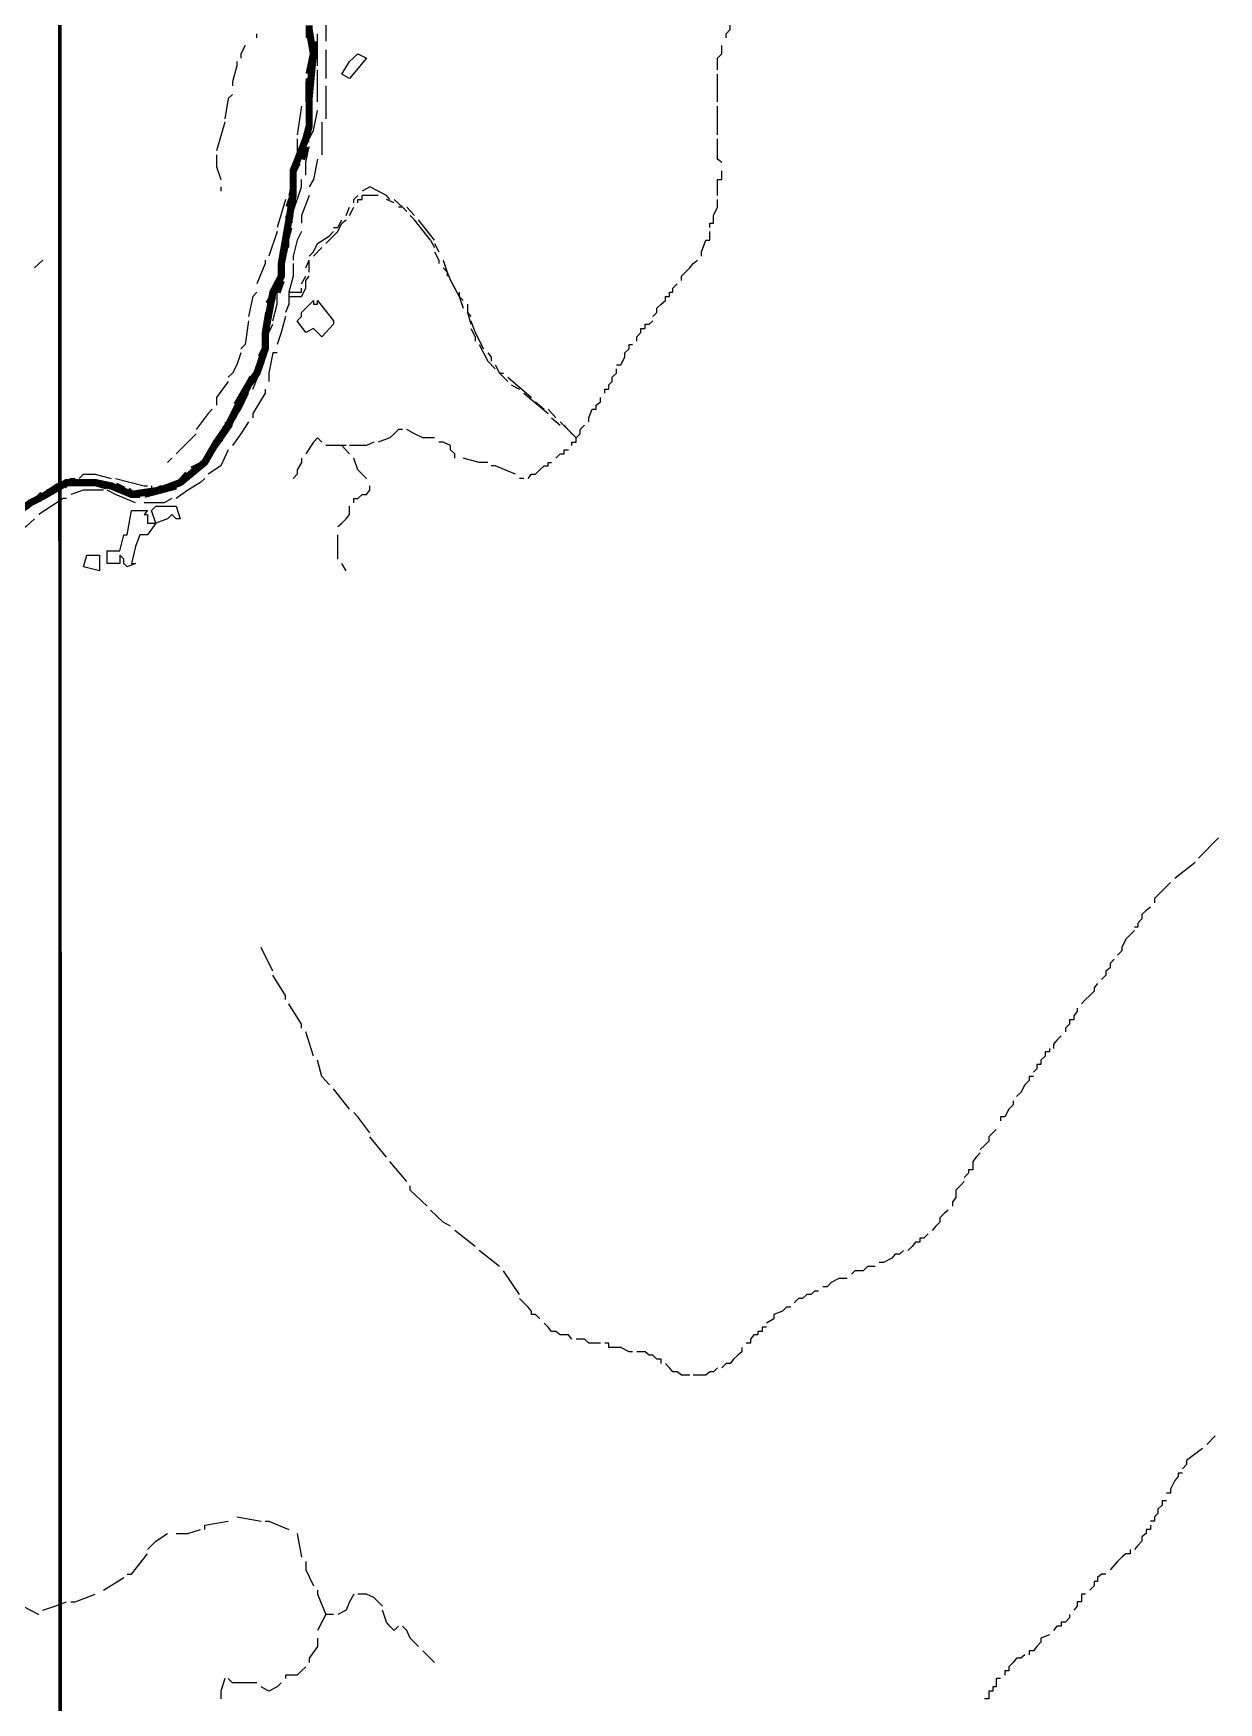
# Model space of a CAD drawing. Header units: millimetres. Extents: x -3588 to 75209, y -3737 to 38254.
# Drawn here: x 28338 to 28736, y 6088 to 6648 of the extents above; entities that cross this region are included whole.
import ezdxf

# ---------------------------------------------------------------- set-up
doc = ezdxf.new("R2010")
doc.units = ezdxf.units.MM
doc.layers.add('P', color=253, linetype='Continuous')

msp = doc.modelspace()

# ---------------------------------------------------------------- linework, layer by layer
at = {"layer": 'P'}
for points, const_width in [([(28348.83, -458.979), (28346.929, 8539.645)], 1.2), ([(28430.882, 6649.165), (28432.307, 6640.971), (28430.882, 6626.008), (28430.882, 6616.694), (28429.762, 6612.453), (28425.521, 6601.73), (28425.521, 6593.552), (28424.113, 6585.358), (28421.568, 6570.683), (28421.568, 6566.442), (28418.751, 6561.081), (28416.207, 6547.542), (28416.207, 6542.164), (28413.39, 6533.987), (28410.558, 6530.034), (28403.788, 6516.479), (28399.835, 6510.829), (28395.882, 6504.06), (28387.704, 6497.29), (28380.919, 6494.745), (28371.332, 6493.337), (28364.547, 6496.154), (28359.186, 6497.29), (28349.583, 6497.29), (28342.814, 6493.337), (28340.269, 6491.929), (28337.453, 6490.504), (28336.044, 6489.384)], 2.417), ([(28430.882, 6649.165), (28432.307, 6640.971), (28430.882, 6626.008), (28430.882, 6616.694), (28429.762, 6612.453), (28425.521, 6601.73), (28425.521, 6593.552), (28424.113, 6585.358), (28421.568, 6570.683), (28421.568, 6566.442), (28418.751, 6561.081), (28416.207, 6547.542), (28416.207, 6542.164), (28413.39, 6533.987), (28410.558, 6530.034), (28403.788, 6516.479), (28399.835, 6510.829), (28395.882, 6504.06), (28387.704, 6497.29), (28380.919, 6494.745), (28371.332, 6493.337), (28364.547, 6496.154), (28359.186, 6497.29), (28349.583, 6497.29), (28342.814, 6493.337), (28340.269, 6491.929), (28337.453, 6490.504)], 1.2), ([(28430.882, 6650.574), (28430.882, 6649.165), (28430.882, 6646.333)], 2.417), ([(28432.307, 6645.212), (28432.307, 6640.971), (28430.882, 6634.202)], 2.417), ([(28430.882, 6632.777), (28430.882, 6628.841)], 2.417), ([(28430.882, 6627.416), (28430.882, 6626.008), (28430.882, 6623.463)], 2.417), ([(28430.882, 6622.055), (28430.882, 6616.694), (28429.762, 6612.453), (28429.762, 6611.333)], 2.417), ([(28429.762, 6609.924), (28428.354, 6605.683)], 2.417), ([(28426.929, 6604.563), (28425.521, 6601.73)], 2.417), ([(28425.521, 6600.322), (28425.521, 6593.552), (28424.113, 6589.599)], 2.417), ([(28424.113, 6586.767), (28424.113, 6585.358), (28424.113, 6584.238)], 2.417), ([(28424.113, 6582.814), (28422.976, 6578.589)], 2.417), ([(28422.976, 6577.453), (28421.568, 6570.683), (28421.568, 6566.442)], 2.417), ([(28421.568, 6565.034), (28420.16, 6561.081)], 2.417), ([(28418.751, 6559.673), (28417.343, 6557.128)], 2.417), ([(28417.343, 6554.311), (28416.207, 6547.542), (28416.207, 6544.709)], 2.417), ([(28416.207, 6543.589), (28416.207, 6542.164), (28414.799, 6539.348)], 2.417), ([(28414.799, 6537.939), (28413.39, 6533.987)], 2.417), ([(28411.982, 6532.578), (28410.558, 6530.034), (28406.605, 6523.264)], 2.417), ([(28403.788, 6517.615), (28403.788, 6516.479), (28402.652, 6515.07)], 2.417), ([(28406.605, 6521.84), (28405.196, 6519.023)], 2.417), ([(28401.243, 6512.254), (28399.835, 6510.829), (28395.882, 6504.06)], 2.417), ([(28394.474, 6502.939), (28391.657, 6501.515)], 2.417), ([(28347.055, 6496.154), (28342.814, 6493.337)], 2.417), ([(28351.008, 6497.29), (28349.583, 6497.29), (28348.463, 6496.154)], 2.417), ([(28363.139, 6496.154), (28359.186, 6497.29), (28353.824, 6497.29)], 2.417), ([(28368.788, 6494.745), (28365.955, 6496.154)], 2.417), ([(28374.149, 6493.337), (28371.332, 6493.337), (28369.908, 6494.745)], 2.417), ([(28386.28, 6496.154), (28380.919, 6494.745), (28375.557, 6493.337)], 2.417), ([(28390.233, 6500.107), (28387.704, 6497.29)], 2.417), ([(28341.678, 6493.337), (28340.269, 6491.929), (28337.453, 6490.504), (28336.044, 6489.384), (28333.5, 6487.976)], 2.417)]:
    msp.add_lwpolyline(points, dxfattribs=dict(at, const_width=const_width))
for points in [[(28436.532, 6654.527), (28436.532, 6650.574), (28436.532, 6645.212)], [(28570.627, 6647.741), (28572.035, 6649.165), (28572.035, 6650.574), (28572.035, 6651.982), (28573.155, 6653.102)], [(28413.39, 6646.333), (28413.39, 6647.741)], [(28433.715, 6637.018), (28433.715, 6643.788), (28433.715, 6647.741)], [(28570.627, 6646.333), (28570.627, 6647.741)], [(28409.437, 6643.788), (28408.029, 6640.971), (28408.029, 6639.563)], [(28436.532, 6642.38), (28436.532, 6640.971), (28436.532, 6632.777)], [(28567.794, 6635.61), (28567.794, 6637.018), (28567.794, 6638.427), (28567.794, 6639.563), (28569.202, 6640.971), (28569.202, 6642.38), (28569.202, 6643.788)], [(28406.605, 6638.427), (28406.605, 6637.018), (28405.196, 6631.657), (28405.196, 6630.249)], [(28444.437, 6638.427), (28447.254, 6640.971), (28450.087, 6639.563), (28444.437, 6632.777), (28441.893, 6634.202), (28444.437, 6638.427)], [(28429.762, 6631.657), (28429.762, 6624.888)], [(28433.715, 6624.888), (28433.715, 6630.249), (28433.715, 6635.61)], [(28436.532, 6630.249), (28436.532, 6626.008), (28436.532, 6619.238)], [(28567.794, 6624.888), (28567.794, 6627.416), (28567.794, 6628.841), (28567.794, 6630.249), (28567.794, 6631.657), (28567.794, 6632.777), (28567.794, 6634.202)], [(28405.196, 6627.416), (28403.788, 6626.008), (28402.652, 6619.238)], [(28428.354, 6623.463), (28426.929, 6613.877)], [(28430.882, 6612.453), (28432.307, 6615.285), (28433.715, 6622.055)], [(28567.794, 6616.694), (28567.794, 6618.102), (28567.794, 6619.238), (28567.794, 6620.647), (28567.794, 6622.055), (28567.794, 6623.463)], [(28402.652, 6618.102), (28399.835, 6608.516)], [(28435.123, 6618.102), (28435.123, 6608.516), (28435.123, 6607.092)], [(28567.794, 6613.877), (28567.794, 6615.285), (28567.794, 6616.694)], [(28426.929, 6612.453), (28426.929, 6607.092), (28425.521, 6603.139)], [(28429.762, 6600.322), (28429.762, 6604.563), (28430.882, 6609.924)], [(28569.202, 6604.563), (28567.794, 6605.683), (28567.794, 6607.092), (28567.794, 6608.516), (28567.794, 6609.924), (28567.794, 6612.453)], [(28399.835, 6607.092), (28399.835, 6603.139), (28401.243, 6598.914)], [(28433.715, 6605.683), (28432.307, 6598.914), (28430.882, 6596.369)], [(28425.521, 6601.73), (28425.521, 6600.322), (28424.113, 6593.552)], [(28425.521, 6588.191), (28428.354, 6596.369), (28428.354, 6598.914)], [(28567.794, 6593.552), (28567.794, 6594.961), (28567.794, 6596.369), (28567.794, 6597.777), (28567.794, 6598.914), (28569.202, 6598.914), (28569.202, 6600.322), (28569.202, 6601.73)], [(28401.243, 6596.369), (28401.243, 6594.961)], [(28422.976, 6592.128), (28420.16, 6582.814)], [(28430.882, 6593.552), (28428.354, 6586.767), (28428.354, 6584.238)], [(28445.846, 6591.008), (28445.846, 6592.128), (28447.254, 6593.552)], [(28447.254, 6591.008), (28447.254, 6592.128), (28448.678, 6592.128), (28448.678, 6593.552)], [(28457.993, 6592.128), (28456.856, 6593.552), (28454.04, 6594.961), (28451.207, 6596.369), (28448.678, 6594.961)], [(28454.04, 6593.552), (28452.631, 6593.552), (28451.207, 6593.552), (28450.087, 6593.552), (28448.678, 6593.552)], [(28459.401, 6591.008), (28456.856, 6592.128)], [(28462.218, 6589.599), (28459.401, 6592.128)], [(28565.249, 6582.814), (28565.249, 6584.238), (28566.386, 6584.238), (28566.386, 6585.358), (28566.386, 6586.767), (28567.794, 6589.599), (28567.794, 6591.008), (28567.794, 6592.128)], [(28424.113, 6576.044), (28424.113, 6579.997), (28425.521, 6586.767)], [(28436.532, 6577.453), (28440.484, 6581.406), (28441.893, 6584.238), (28443.301, 6585.358)], [(28439.076, 6582.814), (28440.484, 6582.814), (28441.893, 6585.358)], [(28443.301, 6586.767), (28444.437, 6589.599)], [(28444.437, 6586.767), (28445.846, 6589.599)], [(28463.626, 6588.191), (28462.218, 6589.599), (28460.809, 6589.599)], [(28466.17, 6586.767), (28463.626, 6589.599)], [(28471.532, 6578.589), (28466.17, 6585.358), (28464.762, 6586.767)], [(28472.956, 6578.589), (28467.579, 6585.358)], [(28420.16, 6581.406), (28417.343, 6573.228)], [(28428.354, 6581.406), (28426.929, 6578.589), (28425.521, 6573.228), (28425.521, 6571.803)], [(28430.882, 6573.228), (28432.307, 6574.636), (28433.715, 6577.453), (28437.668, 6579.997), (28439.076, 6581.406)], [(28562.433, 6573.228), (28562.433, 6574.636), (28563.841, 6578.589), (28565.249, 6578.589), (28565.249, 6581.406)], [(28421.568, 6563.914), (28421.568, 6567.866), (28422.976, 6574.636)], [(28432.307, 6573.228), (28435.123, 6576.044)], [(28471.532, 6578.589), (28472.956, 6576.044)], [(28472.956, 6577.453), (28474.364, 6574.636)], [(28472.956, 6574.636), (28474.364, 6571.803), (28474.364, 6570.683)], [(28338.861, 6569.275), (28341.678, 6571.803)], [(28416.207, 6571.803), (28416.207, 6570.683), (28413.39, 6563.914)], [(28425.521, 6570.683), (28425.521, 6566.442), (28424.113, 6561.081)], [(28429.762, 6569.275), (28430.882, 6571.803)], [(28430.882, 6567.866), (28430.882, 6569.275), (28430.882, 6571.803)], [(28475.773, 6571.803), (28477.181, 6567.866), (28478.317, 6565.034), (28479.726, 6562.489)], [(28475.773, 6569.275), (28477.181, 6567.866), (28477.181, 6566.442)], [(28555.663, 6565.034), (28555.663, 6566.442), (28558.48, 6569.275), (28559.616, 6570.683), (28561.024, 6571.803)], [(28424.113, 6559.673), (28425.521, 6559.673), (28428.354, 6559.673), (28429.762, 6562.489), (28429.762, 6565.034), (28430.882, 6566.442)], [(28428.354, 6563.914), (28429.762, 6566.442)], [(28478.317, 6565.034), (28481.134, 6559.673), (28482.542, 6555.72)], [(28550.302, 6559.673), (28551.71, 6559.673), (28551.71, 6561.081), (28552.831, 6561.081), (28552.831, 6562.489), (28554.255, 6563.914)], [(28413.39, 6561.081), (28411.982, 6559.673), (28410.558, 6552.903)], [(28418.751, 6551.479), (28420.16, 6557.128), (28420.16, 6562.489)], [(28424.113, 6561.081), (28424.113, 6557.128), (28422.976, 6554.311)], [(28424.113, 6561.081), (28425.521, 6561.081), (28426.929, 6561.081), (28428.354, 6561.081), (28428.354, 6562.489)], [(28432.307, 6557.128), (28433.715, 6557.128), (28433.715, 6558.264), (28439.076, 6551.479), (28439.076, 6550.358), (28435.123, 6546.117), (28432.307, 6548.95), (28429.762, 6547.542), (28426.929, 6551.479), (28428.354, 6552.903), (28428.354, 6554.311), (28432.307, 6558.264), (28432.307, 6557.128)], [(28481.134, 6561.081), (28481.134, 6559.673), (28482.542, 6558.264)], [(28546.061, 6552.903), (28547.469, 6554.311), (28547.469, 6555.72), (28548.878, 6557.128), (28550.302, 6558.264), (28550.302, 6559.673)], [(28422.976, 6552.903), (28421.568, 6547.542), (28420.16, 6543.589)], [(28483.951, 6557.128), (28483.951, 6554.311), (28485.087, 6552.903)], [(28483.951, 6554.311), (28485.087, 6550.358)], [(28410.558, 6551.479), (28409.437, 6543.589), (28408.029, 6542.164)], [(28416.207, 6539.348), (28417.343, 6547.542), (28418.751, 6550.358)], [(28485.087, 6551.479), (28486.495, 6547.542), (28489.328, 6542.164)], [(28485.087, 6548.95), (28486.495, 6546.117), (28486.495, 6544.709)], [(28540.7, 6544.709), (28540.7, 6546.117), (28542.108, 6547.542), (28542.108, 6548.95), (28543.516, 6548.95), (28543.516, 6550.358), (28544.925, 6550.358), (28546.061, 6551.479)], [(28408.029, 6540.756), (28406.605, 6536.803), (28405.196, 6533.987), (28403.788, 6532.578)], [(28418.751, 6540.756), (28417.343, 6533.987), (28417.343, 6531.154)], [(28420.16, 6540.756), (28418.751, 6540.756)], [(28487.903, 6543.589), (28489.328, 6540.756), (28490.736, 6537.939), (28493.281, 6535.395)], [(28490.736, 6540.756), (28491.856, 6539.348), (28491.856, 6537.939)], [(28533.93, 6536.803), (28535.338, 6536.803), (28536.747, 6539.348), (28536.747, 6540.756), (28538.155, 6542.164), (28538.155, 6543.589), (28539.291, 6543.589)], [(28411.982, 6528.625), (28414.799, 6535.395), (28414.799, 6537.939)], [(28493.281, 6536.803), (28494.689, 6533.987), (28496.097, 6533.987)], [(28529.977, 6527.217), (28529.977, 6528.625), (28531.386, 6528.625), (28531.386, 6530.034), (28532.506, 6531.154), (28532.506, 6532.578), (28533.93, 6533.987), (28533.93, 6535.395)], [(28403.788, 6531.154), (28399.835, 6525.793), (28399.835, 6523.264)], [(28494.689, 6533.987), (28497.506, 6531.154)], [(28497.506, 6532.578), (28505.412, 6525.793)], [(28498.642, 6530.034), (28501.459, 6528.625)], [(28405.196, 6517.615), (28408.029, 6521.84), (28410.558, 6527.217)], [(28416.207, 6528.625), (28416.207, 6527.217), (28411.982, 6520.431), (28411.982, 6519.023)], [(28502.867, 6527.217), (28511.061, 6520.431)], [(28506.82, 6524.384), (28509.653, 6521.84)], [(28524.6, 6517.615), (28524.6, 6519.023), (28525.736, 6521.84), (28527.145, 6521.84), (28527.145, 6523.264), (28528.553, 6524.384), (28528.553, 6525.793)], [(28398.427, 6521.84), (28397.018, 6520.431), (28393.065, 6515.07)], [(28511.061, 6521.84), (28513.605, 6519.023)], [(28512.181, 6519.023), (28515.014, 6516.479)], [(28393.065, 6513.662), (28387.704, 6508.301), (28386.28, 6506.892)], [(28398.427, 6506.892), (28401.243, 6510.829), (28405.196, 6516.479)], [(28410.558, 6517.615), (28408.029, 6513.662), (28405.196, 6509.709)], [(28462.218, 6515.07), (28460.809, 6515.07), (28459.401, 6513.662), (28457.993, 6512.254), (28454.04, 6510.829)], [(28472.956, 6512.254), (28469.003, 6512.254), (28466.17, 6513.662), (28463.626, 6515.07)], [(28515.014, 6517.615), (28520.375, 6512.254)], [(28516.422, 6516.479), (28518.967, 6513.662)], [(28520.375, 6512.254), (28521.783, 6513.662), (28521.783, 6515.07), (28523.192, 6516.479)], [(28403.788, 6508.301), (28401.243, 6502.939), (28397.018, 6500.107)], [(28435.123, 6510.829), (28433.715, 6512.254), (28432.307, 6510.829), (28429.762, 6506.892)], [(28441.893, 6509.709), (28439.076, 6509.709), (28436.532, 6509.709)], [(28444.437, 6506.892), (28441.893, 6509.709)], [(28443.301, 6509.709), (28441.893, 6509.709)], [(28452.631, 6510.829), (28450.087, 6509.709), (28447.254, 6509.709), (28444.437, 6509.709)], [(28479.726, 6505.468), (28479.726, 6506.892), (28478.317, 6508.301), (28478.317, 6509.709), (28475.773, 6510.829), (28474.364, 6510.829)], [(28515.014, 6506.892), (28516.422, 6506.892), (28516.422, 6508.301), (28517.83, 6508.301)], [(28518.967, 6509.709), (28518.967, 6510.829), (28520.375, 6510.829), (28520.375, 6512.254)], [(28384.872, 6505.468), (28383.463, 6504.06)], [(28389.113, 6498.698), (28393.065, 6501.515), (28395.882, 6504.06), (28397.018, 6505.468)], [(28428.354, 6505.468), (28428.354, 6504.06), (28426.929, 6501.515), (28426.929, 6500.107), (28425.521, 6498.698)], [(28450.087, 6498.698), (28447.254, 6501.515), (28445.846, 6505.468)], [(28490.736, 6504.06), (28487.903, 6504.06), (28482.542, 6505.468)], [(28500.05, 6500.107), (28493.281, 6502.939), (28491.856, 6502.939)], [(28504.275, 6498.698), (28505.412, 6500.107), (28506.82, 6500.107), (28508.228, 6501.515), (28509.653, 6502.939), (28511.061, 6502.939), (28511.061, 6504.06), (28512.181, 6504.06)], [(28513.605, 6505.468), (28515.014, 6506.892)], [(28342.814, 6494.745), (28345.63, 6496.154), (28351.008, 6498.698), (28352.416, 6498.698)], [(28353.824, 6498.698), (28355.233, 6500.107), (28359.186, 6500.107), (28364.547, 6498.698)], [(28365.955, 6498.698), (28375.557, 6496.154), (28376.694, 6496.154)], [(28378.102, 6496.154), (28378.102, 6494.745), (28380.919, 6496.154), (28384.872, 6496.154), (28387.704, 6498.698)], [(28395.882, 6498.698), (28394.474, 6497.29), (28390.233, 6494.745), (28386.28, 6491.929)], [(28445.846, 6490.504), (28445.846, 6491.929), (28447.254, 6491.929), (28448.678, 6493.337), (28450.087, 6493.337), (28451.207, 6494.745), (28451.207, 6496.154)], [(28502.867, 6498.698), (28501.459, 6498.698)], [(28333.5, 6486.568), (28334.908, 6487.976), (28341.678, 6493.337)], [(28349.583, 6491.929), (28348.463, 6491.929), (28340.269, 6486.568)], [(28362.002, 6494.745), (28359.186, 6494.745), (28355.233, 6494.745), (28351.008, 6493.337)], [(28372.741, 6490.504), (28365.955, 6493.337), (28363.139, 6494.745)], [(28384.872, 6491.929), (28382.327, 6490.504), (28378.102, 6490.504), (28375.557, 6490.504)], [(28338.861, 6485.143), (28336.044, 6482.615), (28330.683, 6478.374)], [(28374.149, 6487.976), (28376.694, 6487.976), (28375.557, 6486.568), (28376.694, 6486.568), (28376.694, 6483.735), (28379.51, 6483.735), (28376.694, 6479.782), (28374.149, 6479.782), (28372.741, 6475.829), (28371.332, 6470.18), (28372.741, 6470.18), (28369.908, 6469.06), (28368.788, 6470.18), (28368.788, 6471.604), (28367.38, 6473.012), (28367.38, 6470.18), (28363.139, 6470.18), (28363.139, 6474.421), (28367.38, 6474.421), (28368.788, 6479.782), (28369.908, 6479.782), (28371.332, 6487.976), (28374.149, 6487.976)], [(28379.51, 6489.384), (28382.327, 6489.384), (28386.28, 6489.384), (28387.704, 6485.143), (28386.28, 6485.143), (28384.872, 6486.568), (28383.463, 6485.143), (28379.51, 6483.735), (28378.102, 6487.976), (28379.51, 6489.384)], [(28440.484, 6482.615), (28441.893, 6483.735), (28443.301, 6485.143), (28444.437, 6486.568), (28444.437, 6487.976), (28444.437, 6489.384)], [(28440.484, 6471.604), (28440.484, 6474.421), (28440.484, 6479.782)], [(28357.777, 6473.012), (28360.594, 6473.012), (28360.594, 6467.651), (28355.233, 6469.06), (28356.369, 6473.012), (28357.777, 6473.012)], [(28443.301, 6467.651), (28441.893, 6470.18)], [(28735.753, 6378.158), (28728.983, 6371.389)], [(28727.847, 6369.981), (28721.078, 6364.619)], [(28719.669, 6363.195), (28714.308, 6357.834), (28714.308, 6356.425)], [(28712.9, 6355.017), (28711.475, 6353.881), (28710.067, 6352.472), (28710.067, 6351.064), (28708.659, 6349.656), (28708.659, 6348.231), (28707.522, 6348.231)], [(28707.522, 6347.111), (28704.706, 6344.295), (28703.297, 6341.462), (28703.297, 6340.342), (28701.889, 6338.917)], [(28418.751, 6333.556), (28414.799, 6341.462)], [(28700.753, 6337.509), (28699.345, 6336.101), (28699.345, 6334.692), (28697.936, 6333.556), (28697.936, 6332.148), (28696.528, 6330.739)], [(28422.976, 6323.97), (28422.976, 6325.378), (28418.751, 6332.148)], [(28695.104, 6329.331), (28693.983, 6327.907), (28693.983, 6326.786), (28692.575, 6325.378), (28691.151, 6323.97), (28689.742, 6322.546)], [(28428.354, 6314.368), (28428.354, 6315.776), (28424.113, 6322.546)], [(28688.334, 6321.137), (28688.334, 6320.017), (28687.198, 6318.593), (28687.198, 6317.184), (28685.789, 6317.184), (28685.789, 6315.776), (28684.381, 6314.368), (28684.381, 6313.231)], [(28432.307, 6305.053), (28429.762, 6313.231)], [(28682.973, 6311.823), (28681.564, 6310.415), (28680.428, 6309.006), (28680.428, 6307.582)], [(28679.02, 6307.582), (28679.02, 6306.462), (28677.612, 6306.462), (28677.612, 6305.053), (28676.203, 6303.645), (28676.203, 6302.221), (28674.779, 6302.221), (28674.779, 6300.812), (28673.659, 6299.692)], [(28437.668, 6295.451), (28435.123, 6298.268), (28433.715, 6303.645)], [(28673.659, 6298.268), (28672.25, 6298.268), (28672.25, 6296.86), (28670.826, 6295.451), (28669.418, 6292.907), (28668.009, 6291.498)], [(28444.437, 6287.257), (28439.076, 6294.043)], [(28666.873, 6290.09), (28666.873, 6288.682), (28665.465, 6287.257), (28664.056, 6284.729), (28662.648, 6284.729), (28662.648, 6283.32)], [(28451.207, 6279.367), (28447.254, 6284.729), (28445.846, 6286.137)], [(28456.856, 6271.174), (28451.207, 6277.943)], [(28661.24, 6280.488), (28660.103, 6279.367), (28658.695, 6277.943), (28658.695, 6276.535), (28657.287, 6275.127), (28655.878, 6273.718)], [(28655.878, 6272.582), (28654.454, 6271.174), (28653.334, 6269.765), (28653.334, 6268.357), (28653.334, 6266.933), (28651.926, 6266.933), (28651.926, 6265.812), (28650.501, 6264.404)], [(28463.626, 6262.996), (28457.993, 6269.765)], [(28470.411, 6254.802), (28464.762, 6260.163), (28464.762, 6261.571)], [(28650.501, 6262.996), (28649.093, 6261.571), (28647.685, 6260.163), (28647.685, 6259.043), (28647.685, 6257.618), (28646.548, 6256.21), (28646.548, 6254.802)], [(28478.317, 6248.032), (28475.773, 6249.441), (28471.532, 6253.393)], [(28645.14, 6253.393), (28643.732, 6252.257), (28642.323, 6250.849), (28642.323, 6249.441), (28640.915, 6248.032), (28639.779, 6246.608)], [(28486.495, 6241.247), (28479.726, 6246.608)], [(28638.37, 6245.488), (28636.962, 6244.079), (28635.554, 6244.079), (28635.554, 6242.671), (28634.129, 6242.671), (28633.009, 6241.247), (28631.601, 6239.838)], [(28494.689, 6234.477), (28487.903, 6239.838)], [(28630.176, 6239.838), (28628.768, 6238.718), (28627.36, 6238.718), (28626.224, 6237.294), (28623.407, 6235.885), (28621.999, 6235.885)], [(28501.459, 6225.163), (28496.097, 6233.069)], [(28620.59, 6234.477), (28619.454, 6234.477), (28618.046, 6234.477), (28616.637, 6233.069), (28615.229, 6233.069), (28613.805, 6233.069), (28612.684, 6231.932)], [(28611.276, 6230.524), (28609.852, 6230.524), (28608.443, 6230.524), (28605.899, 6229.116), (28604.491, 6227.708), (28603.082, 6227.708)], [(28508.228, 6216.969), (28506.82, 6218.393), (28505.412, 6218.393), (28505.412, 6219.514), (28504.275, 6220.922), (28502.867, 6222.346), (28501.459, 6223.755)], [(28601.674, 6226.283), (28600.266, 6226.283), (28599.129, 6225.163), (28597.721, 6225.163), (28596.313, 6223.755), (28594.904, 6223.755), (28593.48, 6222.346)], [(28592.36, 6220.922), (28590.951, 6220.922), (28589.527, 6219.514), (28586.71, 6218.393), (28586.71, 6216.969), (28584.166, 6215.561)], [(28512.181, 6212.744), (28511.061, 6214.152), (28509.653, 6215.561)], [(28518.967, 6210.199), (28517.83, 6211.608), (28516.422, 6211.608), (28515.014, 6211.608), (28513.605, 6212.744), (28512.181, 6212.744)], [(28584.166, 6214.152), (28582.757, 6214.152), (28582.757, 6212.744), (28581.349, 6212.744), (28581.349, 6211.608), (28579.941, 6211.608), (28578.805, 6210.199), (28578.805, 6208.791), (28577.396, 6208.791)], [(28528.553, 6208.791), (28527.145, 6208.791), (28525.736, 6208.791), (28524.6, 6208.791), (28523.192, 6210.199), (28520.375, 6210.199)], [(28539.291, 6205.958), (28538.155, 6205.958), (28535.338, 6207.383), (28533.93, 6207.383), (28532.506, 6207.383), (28531.386, 6207.383), (28531.386, 6208.791), (28529.977, 6208.791)], [(28542.108, 6205.958), (28540.7, 6205.958)], [(28548.878, 6202.022), (28548.878, 6203.43), (28547.469, 6203.43), (28546.061, 6204.838), (28544.925, 6204.838), (28543.516, 6205.958), (28542.108, 6205.958)], [(28575.988, 6207.383), (28575.988, 6205.958), (28574.58, 6204.838), (28573.155, 6203.43), (28572.035, 6202.022), (28570.627, 6202.022), (28569.202, 6200.597)], [(28558.48, 6198.069), (28557.072, 6198.069), (28555.663, 6198.069), (28554.255, 6199.189), (28552.831, 6199.189), (28551.71, 6200.597), (28550.302, 6202.022)], [(28567.794, 6200.597), (28566.386, 6199.189), (28565.249, 6199.189), (28563.841, 6198.069), (28562.433, 6198.069), (28561.024, 6198.069), (28559.616, 6198.069)], [(28734.633, 6177.744), (28731.8, 6174.911)], [(28730.392, 6173.503), (28725.031, 6169.55), (28725.031, 6168.142), (28723.622, 6166.733)], [(28723.622, 6165.309), (28722.214, 6165.309), (28722.214, 6164.189), (28721.078, 6162.78), (28719.669, 6159.948), (28719.669, 6158.539), (28718.261, 6158.539)], [(28718.261, 6155.995), (28716.853, 6155.995), (28716.853, 6154.587), (28715.428, 6153.178), (28715.428, 6151.77), (28714.308, 6150.634), (28714.308, 6149.225), (28712.9, 6149.225)], [(28395.882, 6146.409), (28395.882, 6147.817), (28403.788, 6149.225)], [(28406.605, 6150.634), (28414.799, 6149.225)], [(28416.207, 6149.225), (28417.343, 6149.225), (28424.113, 6146.409)], [(28376.694, 6139.623), (28379.51, 6142.456), (28383.463, 6144.984)], [(28386.28, 6144.984), (28390.233, 6144.984), (28394.474, 6146.409)], [(28426.929, 6144.984), (28428.354, 6137.094)], [(28712.9, 6147.817), (28712.9, 6146.409), (28711.475, 6146.409), (28711.475, 6144.984), (28710.067, 6143.864), (28710.067, 6142.456), (28708.659, 6141.047), (28707.522, 6139.623)], [(28369.908, 6131.445), (28371.332, 6131.445), (28376.694, 6138.215)], [(28706.114, 6139.623), (28706.114, 6138.215), (28704.706, 6138.215), (28703.297, 6137.094), (28701.889, 6135.67), (28699.345, 6132.854)], [(28429.762, 6135.67), (28429.762, 6132.854), (28432.307, 6127.492)], [(28362.002, 6126.084), (28368.788, 6130.309)], [(28697.936, 6131.445), (28696.528, 6131.445), (28695.104, 6130.309), (28695.104, 6128.901), (28693.983, 6128.901), (28693.983, 6127.492), (28692.575, 6126.084)], [(28332.091, 6122.131), (28334.908, 6120.723), (28340.269, 6117.89)], [(28341.678, 6119.298), (28345.63, 6120.723), (28349.583, 6122.131)], [(28351.008, 6122.131), (28352.416, 6122.131), (28359.186, 6124.66)], [(28433.715, 6126.084), (28433.715, 6124.66), (28436.532, 6117.89)], [(28445.846, 6124.66), (28444.437, 6122.131), (28443.301, 6119.298), (28440.484, 6117.89)], [(28455.448, 6120.723), (28454.04, 6122.131), (28452.631, 6123.539), (28450.087, 6124.66), (28447.254, 6124.66)], [(28691.151, 6124.66), (28689.742, 6124.66), (28689.742, 6123.539), (28689.742, 6122.131), (28688.334, 6122.131), (28688.334, 6120.723)], [(28436.532, 6117.89), (28435.123, 6115.345), (28433.715, 6112.529)], [(28439.076, 6117.89), (28437.668, 6117.89), (28436.532, 6117.89)], [(28460.809, 6113.937), (28459.401, 6112.529), (28457.993, 6113.937), (28456.856, 6115.345), (28455.448, 6119.298)], [(28685.789, 6117.89), (28685.789, 6116.77), (28684.381, 6115.345), (28682.973, 6115.345), (28682.973, 6113.937), (28681.564, 6113.937), (28680.428, 6112.529)], [(28688.334, 6120.723), (28687.198, 6119.298)], [(28433.715, 6109.984), (28433.715, 6107.168), (28430.882, 6103.215), (28430.882, 6101.806)], [(28467.579, 6107.168), (28464.762, 6109.984), (28463.626, 6112.529), (28462.218, 6113.937)], [(28679.02, 6111.12), (28676.203, 6109.984), (28676.203, 6108.576), (28674.779, 6107.168), (28673.659, 6105.759), (28672.25, 6105.759), (28672.25, 6104.335)], [(28472.956, 6101.806), (28469.003, 6105.759)], [(28670.826, 6104.335), (28669.418, 6103.215), (28668.009, 6103.215), (28666.873, 6101.806), (28665.465, 6100.398), (28665.465, 6098.974), (28664.056, 6098.974), (28664.056, 6097.565)], [(28429.762, 6100.398), (28428.354, 6098.974), (28426.929, 6097.565), (28422.976, 6097.565), (28422.976, 6096.445)], [(28402.652, 6096.445), (28401.243, 6092.204), (28401.243, 6090.796), (28401.243, 6089.659)], [(28413.39, 6095.021), (28411.982, 6095.021), (28409.437, 6095.021), (28405.196, 6095.021), (28403.788, 6096.445)], [(28421.568, 6095.021), (28420.16, 6093.612), (28417.343, 6092.204), (28414.799, 6093.612)], [(28662.648, 6096.445), (28661.24, 6096.445), (28661.24, 6095.021), (28661.24, 6093.612), (28660.103, 6093.612), (28660.103, 6092.204), (28658.695, 6092.204), (28658.695, 6090.796), (28658.695, 6089.659), (28657.287, 6089.659)]]:
    msp.add_lwpolyline(points, dxfattribs=at)

doc.saveas('drawing.dxf')
